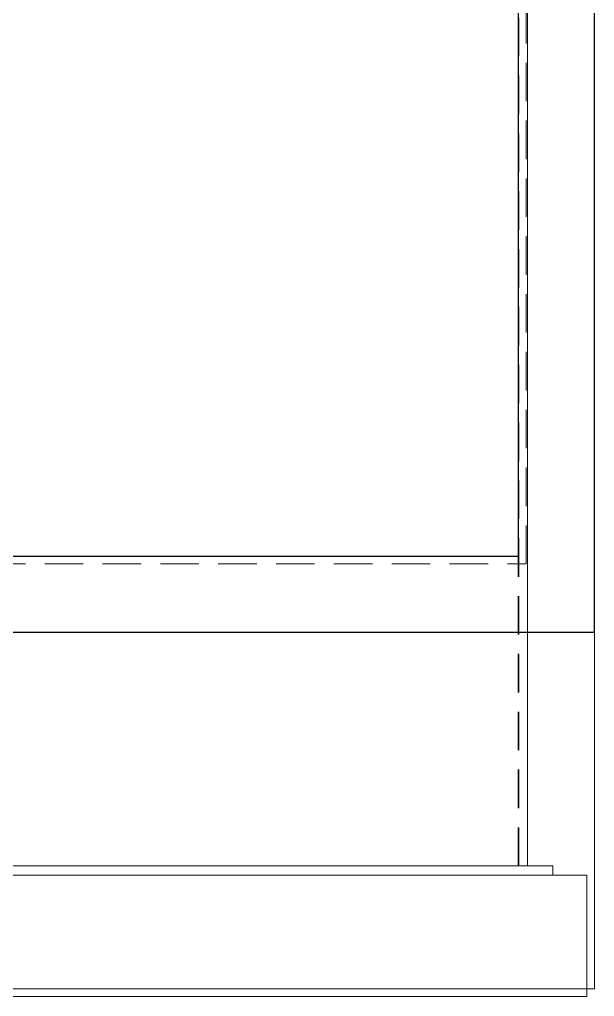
# Model space of a CAD drawing. Header units: millimetres. Extents: x -41310 to 13905, y 1865 to 89610.
# Drawn here: x 10982 to 11361, y 5903 to 6547 of the extents above; entities that cross this region are included whole.
import ezdxf

# ---------------------------------------------------------------- set-up
doc = ezdxf.new("R2010")
doc.units = ezdxf.units.MM
doc.linetypes.add('DASHED', pattern=[19.05, 12.7, -6.35])
doc.layers.add('01粗实线', color=7, linetype='Continuous')
for name, color, linetype, lineweight in [('04细虚线', 6, 'DASHED', 20), ('1轮廓实线层', 7, 'Continuous', 0), ('2虚线层', 6, 'DASHED', 35)]:
    doc.layers.add(name, color=color, linetype=linetype, lineweight=lineweight)

msp = doc.modelspace()

# ---------------------------------------------------------------- linework, layer by layer
at = {"layer": '01粗实线', "ltscale": 2, "extrusion": (-0.004685, -0.017452, 0.999837)}
for p, q in [((11360.52, 6143.18, 160.47), (11360.42, 7343, 181.41)), ((11310.51, 6193.17, 161.11), (11310.42, 7293, 180.3)), ((10660.52, 6193.17, 158.06), (11310.51, 6193.17, 161.11)), ((10610.53, 6143.18, 156.95), (11360.52, 6143.18, 160.47))]:
    msp.add_line(p, q, dxfattribs=at)
at = {"layer": '04细虚线', "ltscale": 2, "extrusion": (-0.004685, -0.017452, 0.999837)}
for p, q in [((11315.52, 6188.17, 161.04), (11315.42, 7298, 180.41)), ((10655.52, 6188.17, 157.95), (11315.52, 6188.17, 161.04))]:
    msp.add_line(p, q, dxfattribs=at)
at = {"layer": '1轮廓实线层', "ltscale": 2, "extrusion": (-0.004685, -0.017452, 0.999837)}
for p, q in [((11316.4, 7534.97, 184.56), (11316.53, 5989.2, 157.57)), ((11360.42, 7343, 181.41), (11360.54, 5908.21, 156.37)), ((10638.04, 5989.2, 154.39), (11333.03, 5989.2, 157.65)), ((11316.53, 5989.2, 157.57), (11310.53, 5989.2, 157.55)), ((11333.03, 5989.2, 157.65), (11333.03, 5983.2, 157.55)), ((10615.54, 5983.2, 154.18), (11355.53, 5983.2, 157.65)), ((11333.03, 5983.2, 157.55), (10638.04, 5983.2, 154.29)), ((11355.53, 5983.2, 157.65), (11355.54, 5903.22, 156.26)), ((11360.54, 5908.21, 156.37), (10610.55, 5908.21, 152.85)), ((11355.54, 5903.22, 156.26), (10615.55, 5903.22, 152.79))]:
    msp.add_line(p, q, dxfattribs=at)
at = {"layer": '2虚线层', "ltscale": 2, "extrusion": (-0.004685, -0.017452, 0.999837)}
msp.add_line((11310.53, 5989.2, 157.55), (11310.4, 7534.97, 184.53), dxfattribs=at)

doc.saveas('drawing.dxf')
